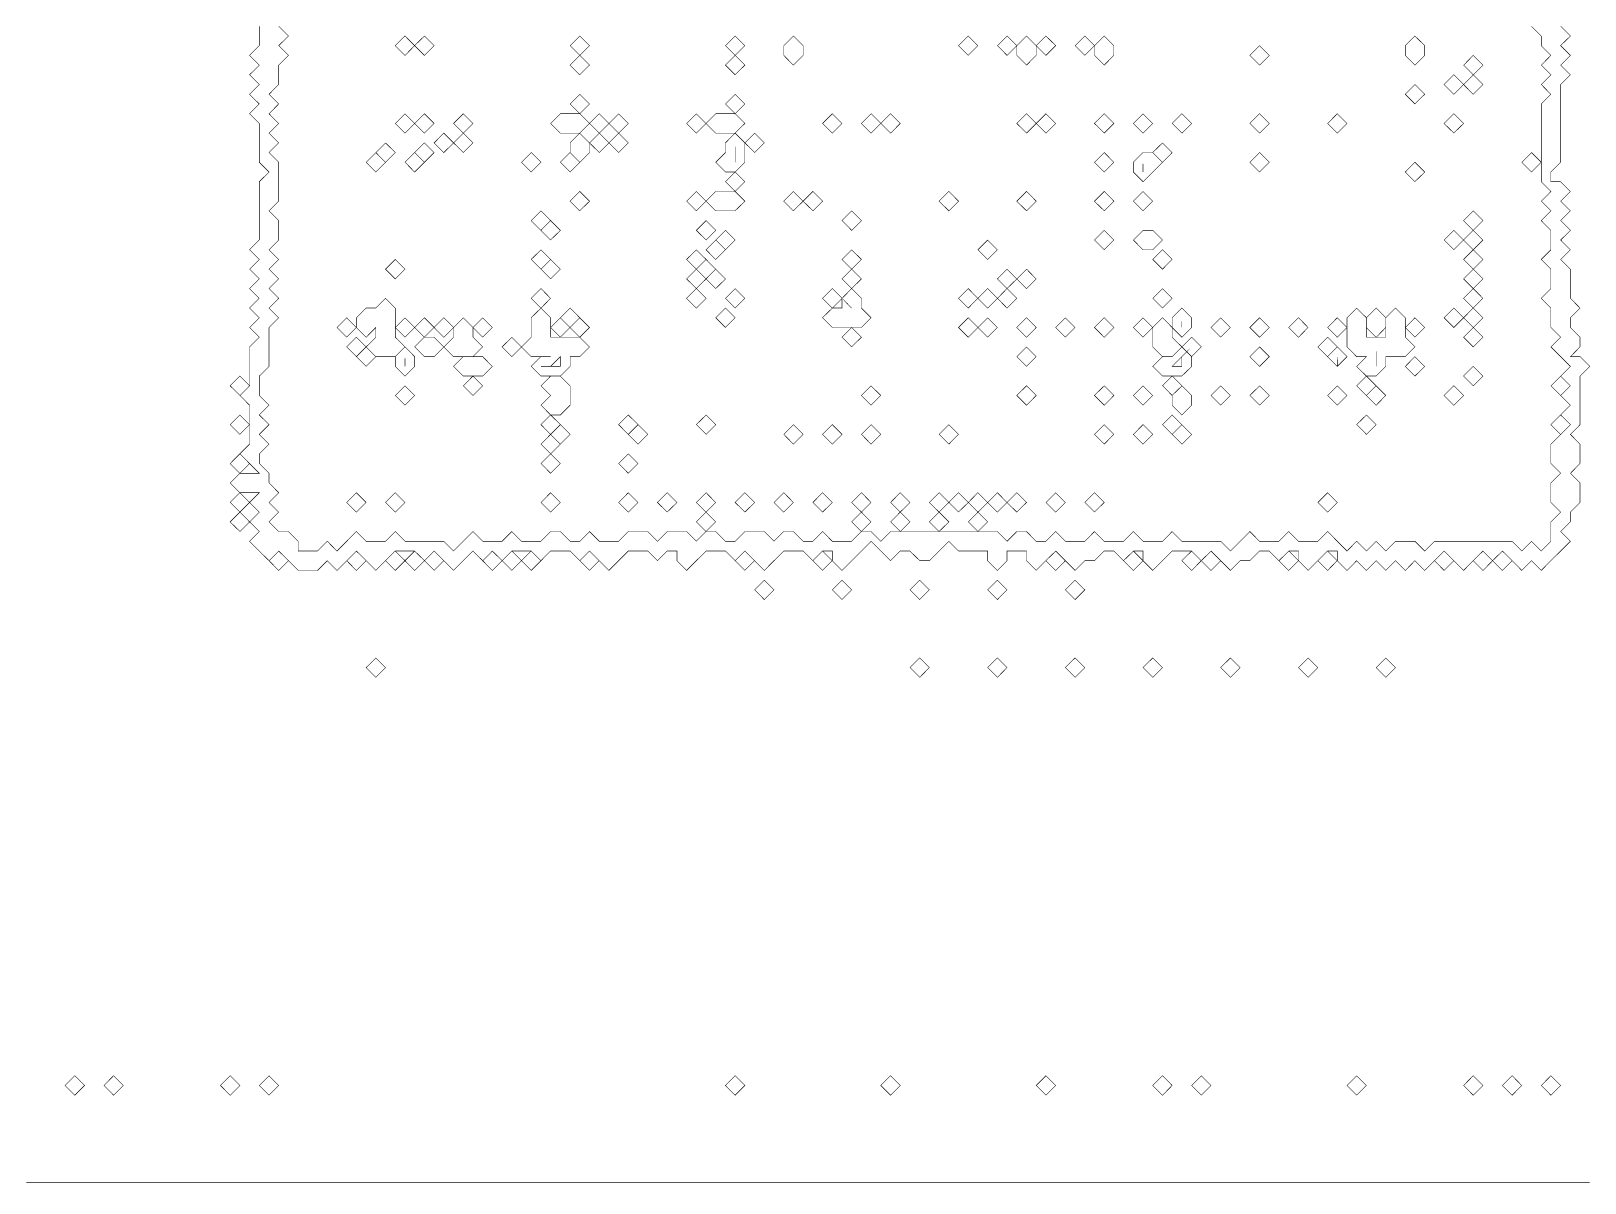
# Model space of a CAD drawing. Header units: metres. Extents: x 0 to 4939, y -4939 to 0.
# Drawn here: x 1599 to 3146, y -4939 to -3793 of the extents above; entities that cross this region are included whole.
import ezdxf

# ---------------------------------------------------------------- set-up
doc = ezdxf.new("R2010")
doc.units = ezdxf.units.M
for name, color, linetype in [('conductor', 1, 'Continuous'), ('dielectric', 8, 'Continuous'), ('substrate', 5, 'Continuous')]:
    doc.layers.add(name, color=color, linetype=linetype)

msp = doc.modelspace()

# ---------------------------------------------------------------- linework, layer by layer
at = {"layer": 'conductor', "const_width": 0.5}
msp.add_lwpolyline([(1845.8, -3788.3), (1855.5, -3798), (1845.8, -3807.6), (1855.5, -3817.3), (1845.8, -3827), (1845.8, -3836.6), (1845.8, -3846.3), (1836.2, -3856), (1845.8, -3865.6), (1836.2, -3875.3), (1845.8, -3885), (1836.2, -3894.6), (1845.8, -3904.3), (1836.2, -3913.9), (1845.8, -3923.6), (1845.8, -3933.3), (1845.8, -3942.9), (1845.8, -3952.6), (1845.8, -3962.3), (1836.2, -3971.9), (1845.8, -3981.6), (1845.8, -3991.3), (1845.8, -4000.9), (1836.2, -4010.6), (1845.8, -4020.2), (1836.2, -4029.9), (1845.8, -4039.6), (1836.2, -4049.2), (1845.8, -4058.9), (1836.2, -4068.6), (1845.8, -4078.2), (1836.2, -4087.9), (1836.2, -4097.6), (1836.2, -4107.2), (1836.2, -4116.9), (1836.2, -4126.6), (1826.5, -4136.2), (1826.5, -4145.9), (1826.5, -4155.5), (1836.2, -4165.2), (1826.5, -4174.9), (1836.2, -4184.5), (1826.5, -4194.2), (1836.2, -4203.9), (1826.5, -4213.5), (1826.5, -4223.2), (1836.2, -4232.9), (1836.2, -4242.5), (1845.8, -4252.2), (1836.2, -4261.9), (1845.8, -4271.5), (1836.2, -4281.2), (1845.8, -4290.8), (1855.5, -4290.8), (1865.2, -4300.5), (1865.2, -4310.2), (1874.8, -4310.2), (1884.5, -4310.2), (1894.2, -4300.5), (1903.8, -4310.2), (1913.5, -4300.5), (1923.1, -4290.8), (1932.8, -4300.5), (1942.5, -4300.5), (1952.1, -4300.5), (1961.8, -4290.8), (1971.5, -4300.5), (1981.1, -4300.5), (1990.8, -4300.5), (2000.5, -4300.5), (2010.1, -4300.5), (2019.8, -4310.2), (2029.5, -4300.5), (2039.1, -4290.8), (2048.8, -4300.5), (2058.4, -4300.5), (2068.1, -4300.5), (2077.8, -4290.8), (2087.4, -4300.5), (2097.1, -4300.5), (2106.8, -4300.5), (2116.4, -4290.8), (2126.1, -4290.8), (2135.8, -4300.5), (2145.4, -4300.5), (2155.1, -4290.8), (2164.8, -4300.5), (2174.4, -4300.5), (2184.1, -4300.5), (2193.7, -4290.8), (2203.4, -4290.8), (2213.1, -4290.8), (2222.7, -4300.5), (2232.4, -4290.8), (2242.1, -4290.8), (2251.7, -4290.8), (2261.4, -4300.5), (2271.1, -4290.8), (2280.7, -4290.8), (2290.4, -4300.5), (2300, -4300.5), (2309.7, -4290.8), (2319.4, -4290.8), (2329, -4290.8), (2338.7, -4300.5), (2348.4, -4290.8), (2358, -4290.8), (2367.7, -4300.5), (2377.4, -4300.5), (2387, -4290.8), (2396.7, -4300.5), (2406.4, -4300.5), (2416, -4300.5), (2425.7, -4290.8), (2435.3, -4290.8), (2445, -4300.5), (2454.7, -4290.8), (2464.3, -4290.8), (2474, -4290.8), (2483.7, -4290.8), (2493.3, -4290.8), (2503, -4290.8), (2512.7, -4290.8), (2522.3, -4290.8), (2532, -4290.8), (2541.6, -4290.8), (2551.3, -4290.8), (2561, -4290.8), (2570.6, -4300.5), (2580.3, -4290.8), (2590, -4290.8), (2599.6, -4300.5), (2609.3, -4300.5), (2619, -4290.8), (2628.6, -4300.5), (2638.3, -4300.5), (2648, -4300.5), (2657.6, -4290.8), (2667.3, -4300.5), (2676.9, -4300.5), (2686.6, -4300.5), (2696.3, -4290.8), (2705.9, -4300.5), (2715.6, -4300.5), (2725.3, -4300.5), (2734.9, -4290.8), (2744.6, -4300.5), (2754.3, -4300.5), (2763.9, -4300.5), (2773.6, -4300.5), (2783.2, -4300.5), (2792.9, -4310.2), (2802.6, -4300.5), (2812.2, -4290.8), (2821.9, -4300.5), (2831.6, -4300.5), (2841.2, -4300.5), (2850.9, -4290.8), (2860.6, -4300.5), (2870.2, -4300.5), (2879.9, -4300.5), (2889.6, -4290.8), (2899.2, -4300.5), (2908.9, -4310.2), (2918.5, -4300.5), (2928.2, -4310.2), (2937.9, -4300.5), (2947.5, -4310.2), (2957.2, -4300.5), (2966.9, -4300.5), (2976.5, -4300.5), (2986.2, -4310.2), (2995.9, -4300.5), (3005.5, -4300.5), (3015.2, -4300.5), (3024.9, -4300.5), (3034.5, -4300.5), (3044.2, -4300.5), (3053.8, -4300.5), (3063.5, -4300.5), (3073.2, -4300.5), (3082.8, -4310.2), (3092.5, -4300.5), (3102.2, -4310.2), (3111.8, -4300.5), (3111.8, -4290.8), (3111.8, -4281.2), (3121.5, -4271.5), (3111.8, -4261.9), (3111.8, -4252.2), (3111.8, -4242.5), (3121.5, -4232.9), (3111.8, -4223.2), (3111.8, -4213.5), (3111.8, -4203.9), (3121.5, -4194.2), (3131.2, -4184.5), (3121.5, -4174.9), (3131.2, -4165.2), (3121.5, -4155.5), (3131.2, -4145.9), (3121.5, -4136.2), (3131.2, -4126.6), (3121.5, -4116.9), (3111.8, -4107.2), (3121.5, -4097.6), (3111.8, -4087.9), (3111.8, -4078.2), (3111.8, -4068.6), (3102.2, -4058.9), (3111.8, -4049.2), (3111.8, -4039.6), (3111.8, -4029.9), (3102.2, -4020.2), (3111.8, -4010.6), (3111.8, -4000.9), (3111.8, -3991.3), (3102.2, -3981.6), (3111.8, -3971.9), (3102.2, -3962.3), (3111.8, -3952.6), (3102.2, -3942.9), (3102.2, -3933.3), (3102.2, -3923.6), (3102.2, -3913.9), (3102.2, -3904.3), (3102.2, -3894.6), (3102.2, -3885), (3102.2, -3875.3), (3102.2, -3865.6), (3111.8, -3856), (3102.2, -3846.3), (3111.8, -3836.6), (3102.2, -3827), (3111.8, -3817.3), (3102.2, -3807.6), (3102.2, -3798), (3092.5, -3788.3)], dxfattribs=at)
for points in [[(1961.8, -3807.6), (1971.5, -3798), (1981.1, -3807.6), (1971.5, -3817.3)], [(1981.1, -3807.6), (1990.8, -3798), (2000.5, -3807.6), (1990.8, -3817.3)], [(2135.8, -3807.6), (2145.4, -3798), (2155.1, -3807.6), (2145.4, -3817.3)], [(2290.4, -3807.6), (2300, -3798), (2309.7, -3807.6), (2300, -3817.3)], [(2348.4, -3807.6), (2358, -3798), (2367.7, -3807.6), (2367.7, -3817.3), (2358, -3827), (2348.4, -3817.3)], [(2522.3, -3807.6), (2532, -3798), (2541.6, -3807.6), (2532, -3817.3)], [(2561, -3807.6), (2570.6, -3798), (2580.3, -3807.6), (2570.6, -3817.3)], [(2580.3, -3807.6), (2590, -3798), (2599.6, -3807.6), (2599.6, -3817.3), (2590, -3827), (2580.3, -3817.3)], [(2599.6, -3807.6), (2609.3, -3798), (2619, -3807.6), (2609.3, -3817.3)], [(2638.3, -3807.6), (2648, -3798), (2657.6, -3807.6), (2648, -3817.3)], [(2657.6, -3807.6), (2667.3, -3798), (2676.9, -3807.6), (2676.9, -3817.3), (2667.3, -3827), (2657.6, -3817.3)], [(2966.9, -3807.6), (2976.5, -3798), (2986.2, -3807.6), (2986.2, -3817.3), (2976.5, -3827), (2966.9, -3817.3)], [(2135.8, -3827), (2145.4, -3817.3), (2155.1, -3827), (2145.4, -3836.6)], [(2290.4, -3827), (2300, -3817.3), (2309.7, -3827), (2300, -3836.6)], [(2812.2, -3817.3), (2821.9, -3807.6), (2831.6, -3817.3), (2821.9, -3827)], [(3024.9, -3827), (3034.5, -3817.3), (3044.2, -3827), (3034.5, -3836.6)], [(2966.9, -3856), (2976.5, -3846.3), (2986.2, -3856), (2976.5, -3865.6)], [(3005.5, -3846.3), (3015.2, -3836.6), (3024.9, -3846.3), (3015.2, -3856)], [(3024.9, -3846.3), (3034.5, -3836.6), (3044.2, -3846.3), (3034.5, -3856)], [(2135.8, -3865.6), (2145.4, -3856), (2155.1, -3865.6), (2145.4, -3875.3)], [(2290.4, -3865.6), (2300, -3856), (2309.7, -3865.6), (2300, -3875.3)], [(1961.8, -3885), (1971.5, -3875.3), (1981.1, -3885), (1971.5, -3894.6)], [(1981.1, -3885), (1990.8, -3875.3), (2000.5, -3885), (1990.8, -3894.6)], [(2019.8, -3885), (2029.5, -3875.3), (2039.1, -3885), (2029.5, -3894.6)], [(2116.4, -3885), (2126.1, -3875.3), (2135.8, -3875.3), (2145.4, -3875.3), (2155.1, -3885), (2145.4, -3894.6), (2135.8, -3894.6), (2126.1, -3894.6)], [(2155.1, -3885), (2164.8, -3875.3), (2174.4, -3885), (2164.8, -3894.6)], [(2174.4, -3885), (2184.1, -3875.3), (2193.7, -3885), (2184.1, -3894.6)], [(2251.7, -3885), (2261.4, -3875.3), (2271.1, -3885), (2261.4, -3894.6)], [(2271.1, -3885), (2280.7, -3875.3), (2290.4, -3875.3), (2300, -3875.3), (2309.7, -3885), (2300, -3894.6), (2290.4, -3894.6), (2280.7, -3894.6)], [(2387, -3885), (2396.7, -3875.3), (2406.4, -3885), (2396.7, -3894.6)], [(2425.7, -3885), (2435.3, -3875.3), (2445, -3885), (2435.3, -3894.6)], [(2445, -3885), (2454.7, -3875.3), (2464.3, -3885), (2454.7, -3894.6)], [(2580.3, -3885), (2590, -3875.3), (2599.6, -3885), (2590, -3894.6)], [(2599.6, -3885), (2609.3, -3875.3), (2619, -3885), (2609.3, -3894.6)], [(2657.6, -3885), (2667.3, -3875.3), (2676.9, -3885), (2667.3, -3894.6)], [(2696.3, -3885), (2705.9, -3875.3), (2715.6, -3885), (2705.9, -3894.6)], [(2734.9, -3885), (2744.6, -3875.3), (2754.3, -3885), (2744.6, -3894.6)], [(2812.2, -3885), (2821.9, -3875.3), (2831.6, -3885), (2821.9, -3894.6)], [(2889.6, -3885), (2899.2, -3875.3), (2908.9, -3885), (2899.2, -3894.6)], [(3005.5, -3885), (3015.2, -3875.3), (3024.9, -3885), (3015.2, -3894.6)], [(2000.5, -3904.3), (2010.1, -3894.6), (2019.8, -3904.3), (2010.1, -3913.9)], [(2019.8, -3904.3), (2029.5, -3894.6), (2039.1, -3904.3), (2029.5, -3913.9)], [(2135.8, -3904.3), (2145.4, -3894.6), (2155.1, -3904.3), (2155.1, -3913.9), (2145.4, -3923.6), (2135.8, -3913.9)], [(2155.1, -3904.3), (2164.8, -3894.6), (2174.4, -3904.3), (2164.8, -3913.9)], [(2174.4, -3904.3), (2184.1, -3894.6), (2193.7, -3904.3), (2184.1, -3913.9)], [(2290.4, -3904.3), (2300, -3894.6), (2309.7, -3904.3), (2309.7, -3913.9), (2309.7, -3923.6), (2300, -3933.3), (2290.4, -3933.3), (2280.7, -3923.6), (2290.4, -3913.9)], [(2309.7, -3904.3), (2319.4, -3894.6), (2329, -3904.3), (2319.4, -3913.9)], [(1942.5, -3913.9), (1952.1, -3904.3), (1961.8, -3913.9), (1952.1, -3923.6)], [(1981.1, -3913.9), (1990.8, -3904.3), (2000.5, -3913.9), (1990.8, -3923.6)], [(2715.6, -3913.9), (2725.3, -3904.3), (2734.9, -3913.9), (2725.3, -3923.6)], [(1932.8, -3923.6), (1942.5, -3913.9), (1952.1, -3923.6), (1942.5, -3933.3)], [(1971.5, -3923.6), (1981.1, -3913.9), (1990.8, -3923.6), (1981.1, -3933.3)], [(2087.4, -3923.6), (2097.1, -3913.9), (2106.8, -3923.6), (2097.1, -3933.3)], [(2126.1, -3923.6), (2135.8, -3913.9), (2145.4, -3923.6), (2135.8, -3933.3)], [(2657.6, -3923.6), (2667.3, -3913.9), (2676.9, -3923.6), (2667.3, -3933.3)], [(2696.3, -3923.6), (2705.9, -3913.9), (2715.6, -3913.9), (2725.3, -3923.6), (2715.6, -3933.3), (2705.9, -3942.9), (2696.3, -3933.3)], [(2812.2, -3923.6), (2821.9, -3913.9), (2831.6, -3923.6), (2821.9, -3933.3)], [(2966.9, -3933.3), (2976.5, -3923.6), (2986.2, -3933.3), (2976.5, -3942.9)], [(3082.8, -3923.6), (3092.5, -3913.9), (3102.2, -3923.6), (3092.5, -3933.3)], [(2290.4, -3942.9), (2300, -3933.3), (2309.7, -3942.9), (2300, -3952.6)], [(2135.8, -3962.3), (2145.4, -3952.6), (2155.1, -3962.3), (2145.4, -3971.9)], [(2251.7, -3962.3), (2261.4, -3952.6), (2271.1, -3962.3), (2261.4, -3971.9)], [(2271.1, -3962.3), (2280.7, -3952.6), (2290.4, -3952.6), (2300, -3952.6), (2309.7, -3962.3), (2300, -3971.9), (2290.4, -3971.9), (2280.7, -3971.9)], [(2348.4, -3962.3), (2358, -3952.6), (2367.7, -3962.3), (2358, -3971.9)], [(2367.7, -3962.3), (2377.4, -3952.6), (2387, -3962.3), (2377.4, -3971.9)], [(2503, -3962.3), (2512.7, -3952.6), (2522.3, -3962.3), (2512.7, -3971.9)], [(2580.3, -3962.3), (2590, -3952.6), (2599.6, -3962.3), (2590, -3971.9)], [(2657.6, -3962.3), (2667.3, -3952.6), (2676.9, -3962.3), (2667.3, -3971.9)], [(2696.3, -3962.3), (2705.9, -3952.6), (2715.6, -3962.3), (2705.9, -3971.9)], [(2097.1, -3981.6), (2106.8, -3971.9), (2116.4, -3981.6), (2106.8, -3991.3)], [(2406.4, -3981.6), (2416, -3971.9), (2425.7, -3981.6), (2416, -3991.3)], [(3024.9, -3981.6), (3034.5, -3971.9), (3044.2, -3981.6), (3034.5, -3991.3)], [(2106.8, -3991.3), (2116.4, -3981.6), (2126.1, -3991.3), (2116.4, -4000.9)], [(2261.4, -3991.3), (2271.1, -3981.6), (2280.7, -3991.3), (2271.1, -4000.9)], [(2271.1, -4010.6), (2280.7, -4000.9), (2290.4, -4010.6), (2280.7, -4020.2)], [(2280.7, -4000.9), (2290.4, -3991.3), (2300, -4000.9), (2290.4, -4010.6)], [(2541.6, -4010.6), (2551.3, -4000.9), (2561, -4010.6), (2551.3, -4020.2)], [(2657.6, -4000.9), (2667.3, -3991.3), (2676.9, -4000.9), (2667.3, -4010.6)], [(2696.3, -4000.9), (2705.9, -3991.3), (2715.6, -3991.3), (2725.3, -4000.9), (2715.6, -4010.6), (2705.9, -4010.6)], [(3005.5, -4000.9), (3015.2, -3991.3), (3024.9, -4000.9), (3015.2, -4010.6)], [(3024.9, -4000.9), (3034.5, -3991.3), (3044.2, -4000.9), (3034.5, -4010.6)], [(1952.1, -4029.9), (1961.8, -4020.2), (1971.5, -4029.9), (1961.8, -4039.6)], [(2097.1, -4020.2), (2106.8, -4010.6), (2116.4, -4020.2), (2106.8, -4029.9)], [(2106.8, -4029.9), (2116.4, -4020.2), (2126.1, -4029.9), (2116.4, -4039.6)], [(2251.7, -4020.2), (2261.4, -4010.6), (2271.1, -4020.2), (2261.4, -4029.9)], [(2261.4, -4029.9), (2271.1, -4020.2), (2280.7, -4029.9), (2271.1, -4039.6)], [(2406.4, -4020.2), (2416, -4010.6), (2425.7, -4020.2), (2416, -4029.9)], [(2715.6, -4020.2), (2725.3, -4010.6), (2734.9, -4020.2), (2725.3, -4029.9)], [(3024.9, -4020.2), (3034.5, -4010.6), (3044.2, -4020.2), (3034.5, -4029.9)], [(2251.7, -4039.6), (2261.4, -4029.9), (2271.1, -4039.6), (2261.4, -4049.2)], [(2271.1, -4039.6), (2280.7, -4029.9), (2290.4, -4039.6), (2280.7, -4049.2)], [(2406.4, -4039.6), (2416, -4029.9), (2425.7, -4039.6), (2416, -4049.2)], [(2561, -4039.6), (2570.6, -4029.9), (2580.3, -4039.6), (2570.6, -4049.2)], [(2580.3, -4039.6), (2590, -4029.9), (2599.6, -4039.6), (2590, -4049.2)], [(3024.9, -4039.6), (3034.5, -4029.9), (3044.2, -4039.6), (3034.5, -4049.2)], [(2097.1, -4058.9), (2106.8, -4049.2), (2116.4, -4058.9), (2106.8, -4068.6)], [(2251.7, -4058.9), (2261.4, -4049.2), (2271.1, -4058.9), (2261.4, -4068.6)], [(2290.4, -4058.9), (2300, -4049.2), (2309.7, -4058.9), (2300, -4068.6)], [(2406.4, -4058.9), (2416, -4049.2), (2425.7, -4058.9), (2425.7, -4068.6), (2435.3, -4078.2), (2425.7, -4087.9), (2416, -4087.9), (2406.4, -4087.9), (2396.7, -4087.9), (2387, -4078.2), (2396.7, -4068.6), (2406.4, -4068.6)], [(2387, -4058.9), (2396.7, -4049.2), (2406.4, -4058.9), (2396.7, -4068.6)], [(2522.3, -4058.9), (2532, -4049.2), (2541.6, -4058.9), (2532, -4068.6)], [(2541.6, -4058.9), (2551.3, -4049.2), (2561, -4058.9), (2551.3, -4068.6)], [(2561, -4058.9), (2570.6, -4049.2), (2580.3, -4058.9), (2570.6, -4068.6)], [(2715.6, -4058.9), (2725.3, -4049.2), (2734.9, -4058.9), (2725.3, -4068.6)], [(3024.9, -4058.9), (3034.5, -4049.2), (3044.2, -4058.9), (3034.5, -4068.6)], [(1942.5, -4068.6), (1952.1, -4058.9), (1961.8, -4068.6), (1961.8, -4078.2), (1961.8, -4087.9), (1961.8, -4097.6), (1971.5, -4107.2), (1961.8, -4116.9), (1952.1, -4116.9), (1942.5, -4116.9), (1932.8, -4107.2), (1942.5, -4097.6), (1942.5, -4087.9), (1932.8, -4097.6), (1923.1, -4087.9), (1923.1, -4078.2), (1932.8, -4068.6)], [(1903.8, -4087.9), (1913.5, -4078.2), (1923.1, -4087.9), (1913.5, -4097.6)], [(1961.8, -4087.9), (1971.5, -4078.2), (1981.1, -4087.9), (1971.5, -4097.6)], [(1981.1, -4087.9), (1990.8, -4078.2), (2000.5, -4087.9), (1990.8, -4097.6)], [(2000.5, -4087.9), (2010.1, -4078.2), (2019.8, -4087.9), (2010.1, -4097.6)], [(2019.8, -4087.9), (2029.5, -4078.2), (2039.1, -4087.9), (2039.1, -4097.6), (2048.8, -4107.2), (2039.1, -4116.9), (2029.5, -4116.9), (2019.8, -4116.9), (2010.1, -4107.2), (2019.8, -4097.6)], [(2039.1, -4087.9), (2048.8, -4078.2), (2058.4, -4087.9), (2048.8, -4097.6)], [(2097.1, -4078.2), (2106.8, -4068.6), (2116.4, -4078.2), (2116.4, -4087.9), (2116.4, -4097.6), (2126.1, -4097.6), (2135.8, -4097.6), (2145.4, -4097.6), (2155.1, -4107.2), (2145.4, -4116.9), (2135.8, -4116.9), (2135.8, -4126.6), (2126.1, -4136.2), (2116.4, -4136.2), (2106.8, -4136.2), (2097.1, -4126.6), (2106.8, -4116.9), (2116.4, -4116.9), (2106.8, -4116.9), (2097.1, -4116.9), (2087.4, -4107.2), (2097.1, -4097.6), (2097.1, -4087.9)], [(2116.4, -4087.9), (2126.1, -4078.2), (2135.8, -4087.9), (2126.1, -4097.6)], [(2126.1, -4078.2), (2135.8, -4068.6), (2145.4, -4078.2), (2135.8, -4087.9)], [(2135.8, -4087.9), (2145.4, -4078.2), (2155.1, -4087.9), (2145.4, -4097.6)], [(2280.7, -4078.2), (2290.4, -4068.6), (2300, -4078.2), (2290.4, -4087.9)], [(2522.3, -4087.9), (2532, -4078.2), (2541.6, -4087.9), (2532, -4097.6)], [(2541.6, -4087.9), (2551.3, -4078.2), (2561, -4087.9), (2551.3, -4097.6)], [(2580.3, -4087.9), (2590, -4078.2), (2599.6, -4087.9), (2590, -4097.6)], [(2619, -4087.9), (2628.6, -4078.2), (2638.3, -4087.9), (2628.6, -4097.6)], [(2657.6, -4087.9), (2667.3, -4078.2), (2676.9, -4087.9), (2667.3, -4097.6)], [(2696.3, -4087.9), (2705.9, -4078.2), (2715.6, -4087.9), (2705.9, -4097.6)], [(2715.6, -4087.9), (2725.3, -4078.2), (2734.9, -4087.9), (2734.9, -4097.6), (2744.6, -4107.2), (2734.9, -4116.9), (2725.3, -4116.9), (2715.6, -4107.2), (2715.6, -4097.6)], [(2734.9, -4078.2), (2744.6, -4068.6), (2754.3, -4078.2), (2754.3, -4087.9), (2744.6, -4097.6), (2734.9, -4087.9)], [(2773.6, -4087.9), (2783.2, -4078.2), (2792.9, -4087.9), (2783.2, -4097.6)], [(2812.2, -4087.9), (2821.9, -4078.2), (2831.6, -4087.9), (2821.9, -4097.6)], [(2850.9, -4087.9), (2860.6, -4078.2), (2870.2, -4087.9), (2860.6, -4097.6)], [(2889.6, -4087.9), (2899.2, -4078.2), (2908.9, -4087.9), (2899.2, -4097.6)], [(2908.9, -4078.2), (2918.5, -4068.6), (2928.2, -4078.2), (2928.2, -4087.9), (2928.2, -4097.6), (2937.9, -4097.6), (2947.5, -4097.6), (2947.5, -4087.9), (2947.5, -4078.2), (2957.2, -4068.6), (2966.9, -4078.2), (2966.9, -4087.9), (2966.9, -4097.6), (2976.5, -4107.2), (2966.9, -4116.9), (2957.2, -4116.9), (2947.5, -4116.9), (2947.5, -4126.6), (2937.9, -4136.2), (2928.2, -4136.2), (2918.5, -4126.6), (2928.2, -4116.9), (2918.5, -4116.9), (2908.9, -4107.2), (2908.9, -4097.6), (2908.9, -4087.9)], [(2928.2, -4078.2), (2937.9, -4068.6), (2947.5, -4078.2), (2947.5, -4087.9), (2937.9, -4097.6), (2928.2, -4087.9)], [(2966.9, -4087.9), (2976.5, -4078.2), (2986.2, -4087.9), (2976.5, -4097.6)], [(3005.5, -4078.2), (3015.2, -4068.6), (3024.9, -4078.2), (3015.2, -4087.9)], [(3024.9, -4078.2), (3034.5, -4068.6), (3044.2, -4078.2), (3034.5, -4087.9)], [(1913.5, -4107.2), (1923.1, -4097.6), (1932.8, -4107.2), (1923.1, -4116.9)], [(1981.1, -4107.2), (1990.8, -4097.6), (2000.5, -4097.6), (2010.1, -4107.2), (2000.5, -4116.9), (1990.8, -4116.9)], [(2068.1, -4107.2), (2077.8, -4097.6), (2087.4, -4107.2), (2077.8, -4116.9)], [(2406.4, -4097.6), (2416, -4087.9), (2425.7, -4097.6), (2416, -4107.2)], [(2744.6, -4107.2), (2754.3, -4097.6), (2763.9, -4107.2), (2754.3, -4116.9)], [(2879.9, -4107.2), (2889.6, -4097.6), (2899.2, -4107.2), (2889.6, -4116.9)], [(3024.9, -4097.6), (3034.5, -4087.9), (3044.2, -4097.6), (3034.5, -4107.2)], [(1923.1, -4116.9), (1932.8, -4107.2), (1942.5, -4116.9), (1932.8, -4126.6)], [(1961.8, -4116.9), (1971.5, -4107.2), (1981.1, -4116.9), (1981.1, -4126.6), (1971.5, -4136.2), (1961.8, -4126.6)], [(2580.3, -4116.9), (2590, -4107.2), (2599.6, -4116.9), (2590, -4126.6)], [(2734.9, -4116.9), (2744.6, -4107.2), (2754.3, -4116.9), (2754.3, -4126.6), (2744.6, -4136.2), (2734.9, -4136.2), (2725.3, -4136.2), (2715.6, -4126.6), (2725.3, -4116.9)], [(2812.2, -4116.9), (2821.9, -4107.2), (2831.6, -4116.9), (2821.9, -4126.6)], [(2889.6, -4116.9), (2899.2, -4107.2), (2908.9, -4116.9), (2899.2, -4126.6)], [(2019.8, -4126.6), (2029.5, -4116.9), (2039.1, -4116.9), (2048.8, -4116.9), (2058.4, -4126.6), (2048.8, -4136.2), (2039.1, -4136.2), (2029.5, -4136.2)], [(2966.9, -4126.6), (2976.5, -4116.9), (2986.2, -4126.6), (2976.5, -4136.2)], [(3024.9, -4136.2), (3034.5, -4126.6), (3044.2, -4136.2), (3034.5, -4145.9)], [(2029.5, -4145.9), (2039.1, -4136.2), (2048.8, -4145.9), (2039.1, -4155.5)], [(2106.8, -4145.9), (2116.4, -4136.2), (2126.1, -4136.2), (2135.8, -4145.9), (2135.8, -4155.5), (2135.8, -4165.2), (2126.1, -4174.9), (2116.4, -4174.9), (2106.8, -4165.2), (2116.4, -4155.5)], [(2725.3, -4145.9), (2734.9, -4136.2), (2744.6, -4145.9), (2734.9, -4155.5)], [(2918.5, -4145.9), (2928.2, -4136.2), (2937.9, -4145.9), (2928.2, -4155.5)], [(3111.8, -4145.9), (3121.5, -4136.2), (3131.2, -4145.9), (3121.5, -4155.5)], [(1961.8, -4155.5), (1971.5, -4145.9), (1981.1, -4155.5), (1971.5, -4165.2)], [(2425.7, -4155.5), (2435.3, -4145.9), (2445, -4155.5), (2435.3, -4165.2)], [(2580.3, -4155.5), (2590, -4145.9), (2599.6, -4155.5), (2590, -4165.2)], [(2657.6, -4155.5), (2667.3, -4145.9), (2676.9, -4155.5), (2667.3, -4165.2)], [(2696.3, -4155.5), (2705.9, -4145.9), (2715.6, -4155.5), (2705.9, -4165.2)], [(2734.9, -4155.5), (2744.6, -4145.9), (2754.3, -4155.5), (2754.3, -4165.2), (2744.6, -4174.9), (2734.9, -4165.2)], [(2773.6, -4155.5), (2783.2, -4145.9), (2792.9, -4155.5), (2783.2, -4165.2)], [(2812.2, -4155.5), (2821.9, -4145.9), (2831.6, -4155.5), (2821.9, -4165.2)], [(2889.6, -4155.5), (2899.2, -4145.9), (2908.9, -4155.5), (2899.2, -4165.2)], [(2928.2, -4155.5), (2937.9, -4145.9), (2947.5, -4155.5), (2937.9, -4165.2)], [(3005.5, -4155.5), (3015.2, -4145.9), (3024.9, -4155.5), (3015.2, -4165.2)], [(2106.8, -4184.5), (2116.4, -4174.9), (2126.1, -4184.5), (2116.4, -4194.2)], [(2184.1, -4184.5), (2193.7, -4174.9), (2203.4, -4184.5), (2193.7, -4194.2)], [(2261.4, -4184.5), (2271.1, -4174.9), (2280.7, -4184.5), (2271.1, -4194.2)], [(2725.3, -4184.5), (2734.9, -4174.9), (2744.6, -4184.5), (2734.9, -4194.2)], [(2918.5, -4184.5), (2928.2, -4174.9), (2937.9, -4184.5), (2928.2, -4194.2)], [(3111.8, -4184.5), (3121.5, -4174.9), (3131.2, -4184.5), (3121.5, -4194.2)], [(2116.4, -4194.2), (2126.1, -4184.5), (2135.8, -4194.2), (2126.1, -4203.9)], [(2193.7, -4194.2), (2203.4, -4184.5), (2213.1, -4194.2), (2203.4, -4203.9)], [(2348.4, -4194.2), (2358, -4184.5), (2367.7, -4194.2), (2358, -4203.9)], [(2387, -4194.2), (2396.7, -4184.5), (2406.4, -4194.2), (2396.7, -4203.9)], [(2425.7, -4194.2), (2435.3, -4184.5), (2445, -4194.2), (2435.3, -4203.9)], [(2503, -4194.2), (2512.7, -4184.5), (2522.3, -4194.2), (2512.7, -4203.9)], [(2657.6, -4194.2), (2667.3, -4184.5), (2676.9, -4194.2), (2667.3, -4203.9)], [(2696.3, -4194.2), (2705.9, -4184.5), (2715.6, -4194.2), (2705.9, -4203.9)], [(2734.9, -4194.2), (2744.6, -4184.5), (2754.3, -4194.2), (2744.6, -4203.9)], [(2106.8, -4203.9), (2116.4, -4194.2), (2126.1, -4203.9), (2116.4, -4213.5)], [(2106.8, -4223.2), (2116.4, -4213.5), (2126.1, -4223.2), (2116.4, -4232.9)], [(2184.1, -4223.2), (2193.7, -4213.5), (2203.4, -4223.2), (2193.7, -4232.9)], [(1913.5, -4261.9), (1923.1, -4252.2), (1932.8, -4261.9), (1923.1, -4271.5)], [(1952.1, -4261.9), (1961.8, -4252.2), (1971.5, -4261.9), (1961.8, -4271.5)], [(2106.8, -4261.9), (2116.4, -4252.2), (2126.1, -4261.9), (2116.4, -4271.5)], [(2184.1, -4261.9), (2193.7, -4252.2), (2203.4, -4261.9), (2193.7, -4271.5)], [(2222.7, -4261.9), (2232.4, -4252.2), (2242.1, -4261.9), (2232.4, -4271.5)], [(2261.4, -4261.9), (2271.1, -4252.2), (2280.7, -4261.9), (2271.1, -4271.5)], [(2300, -4261.9), (2309.7, -4252.2), (2319.4, -4261.9), (2309.7, -4271.5)], [(2338.7, -4261.9), (2348.4, -4252.2), (2358, -4261.9), (2348.4, -4271.5)], [(2377.4, -4261.9), (2387, -4252.2), (2396.7, -4261.9), (2387, -4271.5)], [(2416, -4261.9), (2425.7, -4252.2), (2435.3, -4261.9), (2425.7, -4271.5)], [(2454.7, -4261.9), (2464.3, -4252.2), (2474, -4261.9), (2464.3, -4271.5)], [(2493.3, -4261.9), (2503, -4252.2), (2512.7, -4261.9), (2503, -4271.5)], [(2512.7, -4261.9), (2522.3, -4252.2), (2532, -4261.9), (2522.3, -4271.5)], [(2532, -4261.9), (2541.6, -4252.2), (2551.3, -4261.9), (2541.6, -4271.5)], [(2551.3, -4261.9), (2561, -4252.2), (2570.6, -4261.9), (2561, -4271.5)], [(2570.6, -4261.9), (2580.3, -4252.2), (2590, -4261.9), (2580.3, -4271.5)], [(2609.3, -4261.9), (2619, -4252.2), (2628.6, -4261.9), (2619, -4271.5)], [(2648, -4261.9), (2657.6, -4252.2), (2667.3, -4261.9), (2657.6, -4271.5)], [(2879.9, -4261.9), (2889.6, -4252.2), (2899.2, -4261.9), (2889.6, -4271.5)], [(2261.4, -4281.2), (2271.1, -4271.5), (2280.7, -4281.2), (2271.1, -4290.8)], [(2416, -4281.2), (2425.7, -4271.5), (2435.3, -4281.2), (2425.7, -4290.8)], [(2454.7, -4281.2), (2464.3, -4271.5), (2474, -4281.2), (2464.3, -4290.8)], [(2493.3, -4281.2), (2503, -4271.5), (2512.7, -4281.2), (2503, -4290.8)], [(2532, -4281.2), (2541.6, -4271.5), (2551.3, -4281.2), (2541.6, -4290.8)]]:
    msp.add_lwpolyline(points, close=True, dxfattribs=at)
at = {"layer": 'dielectric', "const_width": 0.5}
for points in [[(2029.5, -4126.6)], [(2048.8, -4126.6)], [(2106.8, -4126.6)], [(2126.1, -4126.6)]]:
    msp.add_lwpolyline(points, close=True, dxfattribs=at)
at = {"layer": 'substrate', "const_width": 0.5}
for points in [[(3121.5, -3788.3), (3131.2, -3798), (3121.5, -3807.6), (3131.2, -3817.3), (3121.5, -3827), (3131.2, -3836.6), (3121.5, -3846.3), (3121.5, -3856), (3121.5, -3865.6), (3121.5, -3875.3), (3121.5, -3885), (3121.5, -3894.6), (3121.5, -3904.3), (3121.5, -3913.9), (3121.5, -3923.6), (3111.8, -3933.3), (3111.8, -3942.9), (3121.5, -3942.9), (3131.2, -3952.6), (3121.5, -3962.3), (3131.2, -3971.9), (3121.5, -3981.6), (3131.2, -3991.3), (3121.5, -4000.9), (3131.2, -4010.6), (3121.5, -4020.2), (3131.2, -4029.9), (3131.2, -4039.6), (3131.2, -4049.2), (3131.2, -4058.9), (3140.8, -4068.6), (3131.2, -4078.2), (3131.2, -4087.9), (3140.8, -4097.6), (3140.8, -4107.2), (3131.2, -4116.9), (3140.8, -4116.9), (3150.5, -4126.6), (3140.8, -4136.2), (3140.8, -4145.9), (3140.8, -4155.5), (3140.8, -4165.2), (3140.8, -4174.9), (3140.8, -4184.5), (3131.2, -4194.2), (3140.8, -4203.9), (3140.8, -4213.5), (3140.8, -4223.2), (3131.2, -4232.9), (3140.8, -4242.5), (3140.8, -4252.2), (3140.8, -4261.9), (3131.2, -4271.5), (3131.2, -4281.2), (3121.5, -4290.8), (3131.2, -4300.5), (3121.5, -4310.2), (3111.8, -4319.8), (3102.2, -4329.5), (3092.5, -4319.8), (3082.8, -4329.5), (3073.2, -4319.8), (3063.5, -4310.2), (3053.8, -4319.8), (3044.2, -4310.2), (3034.5, -4319.8), (3024.9, -4329.5), (3015.2, -4319.8), (3005.5, -4310.2), (2995.9, -4319.8), (2986.2, -4329.5), (2976.5, -4319.8), (2966.9, -4329.5), (2957.2, -4319.8), (2947.5, -4329.5), (2937.9, -4319.8), (2928.2, -4329.5), (2918.5, -4319.8), (2908.9, -4329.5), (2899.2, -4319.8), (2899.2, -4310.2), (2889.6, -4310.2), (2879.9, -4319.8), (2870.2, -4329.5), (2860.6, -4319.8), (2860.6, -4310.2), (2850.9, -4310.2), (2841.2, -4319.8), (2831.6, -4310.2), (2821.9, -4310.2), (2812.2, -4319.8), (2802.6, -4319.8), (2792.9, -4329.5), (2783.2, -4319.8), (2773.6, -4310.2), (2763.9, -4319.8), (2754.3, -4310.2), (2744.6, -4310.2), (2734.9, -4310.2), (2725.3, -4319.8), (2715.6, -4329.5), (2705.9, -4319.8), (2705.9, -4310.2), (2696.3, -4310.2), (2686.6, -4319.8), (2676.9, -4310.2), (2667.3, -4310.2), (2657.6, -4319.8), (2648, -4319.8), (2638.3, -4329.5), (2628.6, -4319.8), (2619, -4310.2), (2609.3, -4319.8), (2599.6, -4329.5), (2590, -4319.8), (2590, -4310.2), (2580.3, -4310.2), (2570.6, -4310.2), (2570.6, -4319.8), (2561, -4329.5), (2551.3, -4319.8), (2551.3, -4310.2), (2541.6, -4310.2), (2532, -4310.2), (2522.3, -4310.2), (2512.7, -4300.5), (2503, -4310.2), (2493.3, -4319.8), (2483.7, -4319.8), (2474, -4310.2), (2464.3, -4310.2), (2454.7, -4319.8), (2445, -4310.2), (2435.3, -4300.5), (2425.7, -4310.2), (2416, -4319.8), (2406.4, -4329.5), (2396.7, -4319.8), (2396.7, -4310.2), (2387, -4310.2), (2377.4, -4319.8), (2367.7, -4310.2), (2358, -4310.2), (2348.4, -4310.2), (2338.7, -4319.8), (2329, -4329.5), (2319.4, -4319.8), (2309.7, -4310.2), (2300, -4319.8), (2290.4, -4310.2), (2280.7, -4310.2), (2271.1, -4310.2), (2261.4, -4319.8), (2251.7, -4329.5), (2242.1, -4319.8), (2242.1, -4310.2), (2232.4, -4310.2), (2222.7, -4319.8), (2213.1, -4310.2), (2203.4, -4310.2), (2193.7, -4310.2), (2184.1, -4319.8), (2174.4, -4329.5), (2164.8, -4319.8), (2155.1, -4310.2), (2145.4, -4319.8), (2135.8, -4310.2), (2126.1, -4310.2), (2116.4, -4310.2), (2106.8, -4319.8), (2097.1, -4310.2), (2087.4, -4310.2), (2077.8, -4310.2), (2068.1, -4319.8), (2058.4, -4310.2), (2048.8, -4319.8), (2039.1, -4310.2), (2029.5, -4319.8), (2019.8, -4329.5), (2010.1, -4319.8), (2000.5, -4310.2), (1990.8, -4319.8), (1981.1, -4310.2), (1971.5, -4310.2), (1961.8, -4310.2), (1952.1, -4319.8), (1942.5, -4329.5), (1932.8, -4319.8), (1923.1, -4310.2), (1913.5, -4319.8), (1903.8, -4329.5), (1894.2, -4319.8), (1884.5, -4329.5), (1874.8, -4329.5), (1865.2, -4329.5), (1855.5, -4319.8), (1845.8, -4310.2), (1836.2, -4319.8), (1826.5, -4310.2), (1816.8, -4300.5), (1826.5, -4290.8), (1816.8, -4281.2), (1826.5, -4271.5), (1816.8, -4261.9), (1826.5, -4252.2), (1816.8, -4252.2), (1807.2, -4252.2), (1797.5, -4242.5), (1807.2, -4232.9), (1816.8, -4232.9), (1826.5, -4232.9), (1816.8, -4223.2), (1807.2, -4213.5), (1816.8, -4203.9), (1816.8, -4194.2), (1816.8, -4184.5), (1816.8, -4174.9), (1816.8, -4165.2), (1807.2, -4155.5), (1816.8, -4145.9), (1816.8, -4136.2), (1816.8, -4126.6), (1816.8, -4116.9), (1816.8, -4107.2), (1826.5, -4097.6), (1816.8, -4087.9), (1826.5, -4078.2), (1816.8, -4068.6), (1826.5, -4058.9), (1816.8, -4049.2), (1826.5, -4039.6), (1816.8, -4029.9), (1826.5, -4020.2), (1816.8, -4010.6), (1826.5, -4000.9), (1826.5, -3991.3), (1826.5, -3981.6), (1826.5, -3971.9), (1826.5, -3962.3), (1826.5, -3952.6), (1826.5, -3942.9), (1836.2, -3933.3), (1826.5, -3923.6), (1826.5, -3913.9), (1826.5, -3904.3), (1826.5, -3894.6), (1826.5, -3885), (1816.8, -3875.3), (1826.5, -3865.6), (1816.8, -3856), (1826.5, -3846.3), (1816.8, -3836.6), (1826.5, -3827), (1816.8, -3817.3), (1826.5, -3807.6), (1826.5, -3798), (1826.5, -3788.3)], [(1594.6, -4938.3), (1604.2, -4938.3), (1613.9, -4938.3), (1623.6, -4938.3), (1633.2, -4938.3), (1642.9, -4938.3), (1652.6, -4938.3), (1662.2, -4938.3), (1671.9, -4938.3), (1681.5, -4938.3), (1691.2, -4938.3), (1700.9, -4938.3), (1710.5, -4938.3), (1720.2, -4938.3), (1729.9, -4938.3), (1739.5, -4938.3), (1749.2, -4938.3), (1758.9, -4938.3), (1768.5, -4938.3), (1778.2, -4938.3), (1787.9, -4938.3), (1797.5, -4938.3), (1807.2, -4938.3), (1816.8, -4938.3), (1826.5, -4938.3), (1836.2, -4938.3), (1845.8, -4938.3), (1855.5, -4938.3), (1865.2, -4938.3), (1874.8, -4938.3), (1884.5, -4938.3), (1894.2, -4938.3), (1903.8, -4938.3), (1913.5, -4938.3), (1923.1, -4938.3), (1932.8, -4938.3), (1942.5, -4938.3), (1952.1, -4938.3), (1961.8, -4938.3), (1971.5, -4938.3), (1981.1, -4938.3), (1990.8, -4938.3), (2000.5, -4938.3), (2010.1, -4938.3), (2019.8, -4938.3), (2029.5, -4938.3), (2039.1, -4938.3), (2048.8, -4938.3), (2058.4, -4938.3), (2068.1, -4938.3), (2077.8, -4938.3), (2087.4, -4938.3), (2097.1, -4938.3), (2106.8, -4938.3), (2116.4, -4938.3), (2126.1, -4938.3), (2135.8, -4938.3), (2145.4, -4938.3), (2155.1, -4938.3), (2164.8, -4938.3), (2174.4, -4938.3), (2184.1, -4938.3), (2193.7, -4938.3), (2203.4, -4938.3), (2213.1, -4938.3), (2222.7, -4938.3), (2232.4, -4938.3), (2242.1, -4938.3), (2251.7, -4938.3), (2261.4, -4938.3), (2271.1, -4938.3), (2280.7, -4938.3), (2290.4, -4938.3), (2300, -4938.3), (2309.7, -4938.3), (2319.4, -4938.3), (2329, -4938.3), (2338.7, -4938.3), (2348.4, -4938.3), (2358, -4938.3), (2367.7, -4938.3), (2377.4, -4938.3), (2387, -4938.3), (2396.7, -4938.3), (2406.4, -4938.3), (2416, -4938.3), (2425.7, -4938.3), (2435.3, -4938.3), (2445, -4938.3), (2454.7, -4938.3), (2464.3, -4938.3), (2474, -4938.3), (2483.7, -4938.3), (2493.3, -4938.3), (2503, -4938.3), (2512.7, -4938.3), (2522.3, -4938.3), (2532, -4938.3), (2541.6, -4938.3), (2551.3, -4938.3), (2561, -4938.3), (2570.6, -4938.3), (2580.3, -4938.3), (2590, -4938.3), (2599.6, -4938.3), (2609.3, -4938.3), (2619, -4938.3), (2628.6, -4938.3), (2638.3, -4938.3), (2648, -4938.3), (2657.6, -4938.3), (2667.3, -4938.3), (2676.9, -4938.3), (2686.6, -4938.3), (2696.3, -4938.3), (2705.9, -4938.3), (2715.6, -4938.3), (2725.3, -4938.3), (2734.9, -4938.3), (2744.6, -4938.3), (2754.3, -4938.3), (2763.9, -4938.3), (2773.6, -4938.3), (2783.2, -4938.3), (2792.9, -4938.3), (2802.6, -4938.3), (2812.2, -4938.3), (2821.9, -4938.3), (2831.6, -4938.3), (2841.2, -4938.3), (2850.9, -4938.3), (2860.6, -4938.3), (2870.2, -4938.3), (2879.9, -4938.3), (2889.6, -4938.3), (2899.2, -4938.3), (2908.9, -4938.3), (2918.5, -4938.3), (2928.2, -4938.3), (2937.9, -4938.3), (2947.5, -4938.3), (2957.2, -4938.3), (2966.9, -4938.3), (2976.5, -4938.3), (2986.2, -4938.3), (2995.9, -4938.3), (3005.5, -4938.3), (3015.2, -4938.3), (3024.9, -4938.3), (3034.5, -4938.3), (3044.2, -4938.3), (3053.8, -4938.3), (3063.5, -4938.3), (3073.2, -4938.3), (3082.8, -4938.3), (3092.5, -4938.3), (3102.2, -4938.3), (3111.8, -4938.3), (3121.5, -4938.3), (3131.2, -4938.3), (3140.8, -4938.3), (3150.5, -4938.3)]]:
    msp.add_lwpolyline(points, dxfattribs=at)
for points in [[(1971.5, -3807.6)], [(1990.8, -3807.6)], [(2145.4, -3807.6)], [(2300, -3807.6)], [(2358, -3807.6)], [(2532, -3807.6)], [(2570.6, -3807.6)], [(2590, -3807.6)], [(2609.3, -3807.6)], [(2648, -3807.6)], [(2667.3, -3807.6)], [(2899.2, -3817.3)], [(2976.5, -3807.6)], [(2145.4, -3827)], [(2300, -3827)], [(3015.2, -3846.3)], [(2145.4, -3865.6)], [(2300, -3865.6)], [(1971.5, -3885)], [(1990.8, -3885)], [(2126.1, -3885)], [(2145.4, -3885)], [(2261.4, -3885)], [(2280.7, -3885)], [(2300, -3885)], [(2396.7, -3885)], [(2435.3, -3885)], [(2454.7, -3885)], [(2590, -3885)], [(2609.3, -3885)], [(2667.3, -3885)], [(2705.9, -3885)], [(2744.6, -3885)], [(2821.9, -3885)], [(2899.2, -3885)], [(3015.2, -3885)], [(2300, -3904.3), (2300, -3913.9), (2300, -3923.6), (2300, -3913.9)], [(1952.1, -3913.9)], [(1990.8, -3913.9)], [(2145.4, -3913.9)], [(2667.3, -3923.6)], [(2705.9, -3923.6), (2705.9, -3933.3)], [(2725.3, -3913.9)], [(2821.9, -3923.6)], [(3092.5, -3923.6)], [(2300, -3942.9)], [(2145.4, -3962.3)], [(2261.4, -3962.3)], [(2280.7, -3962.3)], [(2300, -3962.3)], [(2358, -3962.3)], [(2377.4, -3962.3)], [(2512.7, -3962.3)], [(2590, -3962.3)], [(2667.3, -3962.3)], [(2705.9, -3962.3)], [(2667.3, -4000.9)], [(2705.9, -4000.9)], [(2551.3, -4010.6)], [(2280.7, -4039.6)], [(2590, -4039.6)], [(2406.4, -4058.9), (2416, -4068.6)], [(1952.1, -4068.6)], [(2744.6, -4078.2), (2744.6, -4087.9)], [(1913.5, -4087.9)], [(1932.8, -4087.9)], [(1952.1, -4087.9)], [(1971.5, -4087.9)], [(1990.8, -4087.9)], [(2010.1, -4087.9)], [(2029.5, -4087.9)], [(2048.8, -4087.9)], [(2106.8, -4087.9)], [(2126.1, -4087.9)], [(2145.4, -4087.9)], [(2532, -4087.9)], [(2551.3, -4087.9)], [(2590, -4087.9)], [(2628.6, -4087.9)], [(2667.3, -4087.9)], [(2705.9, -4087.9)], [(2725.3, -4087.9)], [(2783.2, -4087.9)], [(2821.9, -4087.9)], [(2860.6, -4087.9)], [(2899.2, -4087.9)], [(2918.5, -4087.9)], [(2937.9, -4087.9)], [(2957.2, -4087.9)], [(2976.5, -4087.9)], [(1952.1, -4107.2)], [(1990.8, -4107.2)], [(2029.5, -4107.2)], [(2106.8, -4107.2)], [(2145.4, -4107.2)], [(2725.3, -4107.2)], [(2754.3, -4107.2), (2744.6, -4116.9), (2734.9, -4126.6), (2744.6, -4126.6), (2744.6, -4116.9)], [(2918.5, -4107.2)], [(2937.9, -4107.2), (2937.9, -4116.9), (2937.9, -4126.6), (2937.9, -4116.9)], [(2957.2, -4107.2)], [(1932.8, -4116.9)], [(1971.5, -4116.9), (1971.5, -4126.6)], [(2029.5, -4126.6)], [(2048.8, -4126.6)], [(2126.1, -4116.9), (2116.4, -4126.6), (2106.8, -4126.6), (2116.4, -4126.6), (2126.1, -4126.6)], [(2590, -4116.9)], [(2821.9, -4116.9)], [(2899.2, -4116.9), (2899.2, -4126.6)], [(2976.5, -4126.6)], [(1797.5, -4145.9), (1807.2, -4136.2), (1816.8, -4145.9), (1807.2, -4155.5)], [(1971.5, -4155.5)], [(2126.1, -4155.5)], [(2435.3, -4155.5)], [(2590, -4155.5)], [(2667.3, -4155.5)], [(2705.9, -4155.5)], [(2744.6, -4155.5)], [(2783.2, -4155.5)], [(2821.9, -4155.5)], [(2899.2, -4155.5)], [(2937.9, -4155.5)], [(1797.5, -4184.5), (1807.2, -4174.9), (1816.8, -4184.5), (1807.2, -4194.2)], [(2126.1, -4194.2)], [(2203.4, -4194.2)], [(2358, -4194.2)], [(2396.7, -4194.2)], [(2435.3, -4194.2)], [(2512.7, -4194.2)], [(2667.3, -4194.2)], [(2705.9, -4194.2)], [(2744.6, -4194.2)], [(1797.5, -4223.2), (1807.2, -4213.5), (1816.8, -4223.2), (1807.2, -4232.9)], [(1797.5, -4261.9), (1807.2, -4252.2), (1816.8, -4261.9), (1807.2, -4271.5)], [(3121.5, -4252.2)], [(1807.2, -4271.5), (1816.8, -4261.9), (1826.5, -4271.5), (1816.8, -4281.2)], [(1797.5, -4281.2), (1807.2, -4271.5), (1816.8, -4281.2), (1807.2, -4290.8)], [(1836.2, -4319.8), (1845.8, -4310.2), (1855.5, -4319.8), (1845.8, -4329.5)], [(1913.5, -4319.8), (1923.1, -4310.2), (1932.8, -4319.8), (1923.1, -4329.5)], [(1952.1, -4319.8), (1961.8, -4310.2), (1971.5, -4319.8), (1961.8, -4329.5)], [(1971.5, -4319.8), (1981.1, -4310.2), (1990.8, -4319.8), (1981.1, -4329.5)], [(1990.8, -4319.8), (2000.5, -4310.2), (2010.1, -4319.8), (2000.5, -4329.5)], [(2048.8, -4319.8), (2058.4, -4310.2), (2068.1, -4319.8), (2058.4, -4329.5)], [(2068.1, -4319.8), (2077.8, -4310.2), (2087.4, -4319.8), (2077.8, -4329.5)], [(2087.4, -4319.8), (2097.1, -4310.2), (2106.8, -4319.8), (2097.1, -4329.5)], [(2145.4, -4319.8), (2155.1, -4310.2), (2164.8, -4319.8), (2155.1, -4329.5)], [(2300, -4319.8), (2309.7, -4310.2), (2319.4, -4319.8), (2309.7, -4329.5)], [(2377.4, -4319.8), (2387, -4310.2), (2396.7, -4319.8), (2387, -4329.5)], [(2609.3, -4319.8), (2619, -4310.2), (2628.6, -4319.8), (2619, -4329.5)], [(2686.6, -4319.8), (2696.3, -4310.2), (2705.9, -4319.8), (2696.3, -4329.5)], [(2744.6, -4319.8), (2754.3, -4310.2), (2763.9, -4319.8), (2754.3, -4329.5)], [(2763.9, -4319.8), (2773.6, -4310.2), (2783.2, -4319.8), (2773.6, -4329.5)], [(2841.2, -4319.8), (2850.9, -4310.2), (2860.6, -4319.8), (2850.9, -4329.5)], [(2879.9, -4319.8), (2889.6, -4310.2), (2899.2, -4319.8), (2889.6, -4329.5)], [(2995.9, -4319.8), (3005.5, -4310.2), (3015.2, -4319.8), (3005.5, -4329.5)], [(3034.5, -4319.8), (3044.2, -4310.2), (3053.8, -4319.8), (3044.2, -4329.5)], [(3053.8, -4319.8), (3063.5, -4310.2), (3073.2, -4319.8), (3063.5, -4329.5)], [(2319.4, -4348.8), (2329, -4339.2), (2338.7, -4348.8), (2329, -4358.5)], [(2396.7, -4348.8), (2406.4, -4339.2), (2416, -4348.8), (2406.4, -4358.5)], [(2474, -4348.8), (2483.7, -4339.2), (2493.3, -4348.8), (2483.7, -4358.5)], [(2551.3, -4348.8), (2561, -4339.2), (2570.6, -4348.8), (2561, -4358.5)], [(2628.6, -4348.8), (2638.3, -4339.2), (2648, -4348.8), (2638.3, -4358.5)], [(1932.8, -4426.1), (1942.5, -4416.5), (1952.1, -4426.1), (1942.5, -4435.8)], [(2474, -4426.1), (2483.7, -4416.5), (2493.3, -4426.1), (2483.7, -4435.8)], [(2551.3, -4426.1), (2561, -4416.5), (2570.6, -4426.1), (2561, -4435.8)], [(2628.6, -4426.1), (2638.3, -4416.5), (2648, -4426.1), (2638.3, -4435.8)], [(2705.9, -4426.1), (2715.6, -4416.5), (2725.3, -4426.1), (2715.6, -4435.8)], [(2783.2, -4426.1), (2792.9, -4416.5), (2802.6, -4426.1), (2792.9, -4435.8)], [(2860.6, -4426.1), (2870.2, -4416.5), (2879.9, -4426.1), (2870.2, -4435.8)], [(2937.9, -4426.1), (2947.5, -4416.5), (2957.2, -4426.1), (2947.5, -4435.8)], [(1633.2, -4841.7), (1642.9, -4832), (1652.6, -4841.7), (1642.9, -4851.4)], [(1671.9, -4841.7), (1681.5, -4832), (1691.2, -4841.7), (1681.5, -4851.4)], [(1787.9, -4841.7), (1797.5, -4832), (1807.2, -4841.7), (1797.5, -4851.4)], [(1826.5, -4841.7), (1836.2, -4832), (1845.8, -4841.7), (1836.2, -4851.4)], [(2290.4, -4841.7), (2300, -4832), (2309.7, -4841.7), (2300, -4851.4)], [(2445, -4841.7), (2454.7, -4832), (2464.3, -4841.7), (2454.7, -4851.4)], [(2599.6, -4841.7), (2609.3, -4832), (2619, -4841.7), (2609.3, -4851.4)], [(2715.6, -4841.7), (2725.3, -4832), (2734.9, -4841.7), (2725.3, -4851.4)], [(2754.3, -4841.7), (2763.9, -4832), (2773.6, -4841.7), (2763.9, -4851.4)], [(2908.9, -4841.7), (2918.5, -4832), (2928.2, -4841.7), (2918.5, -4851.4)], [(3024.9, -4841.7), (3034.5, -4832), (3044.2, -4841.7), (3034.5, -4851.4)], [(3063.5, -4841.7), (3073.2, -4832), (3082.8, -4841.7), (3073.2, -4851.4)], [(3102.2, -4841.7), (3111.8, -4832), (3121.5, -4841.7), (3111.8, -4851.4)]]:
    msp.add_lwpolyline(points, close=True, dxfattribs=at)

doc.saveas('drawing.dxf')
